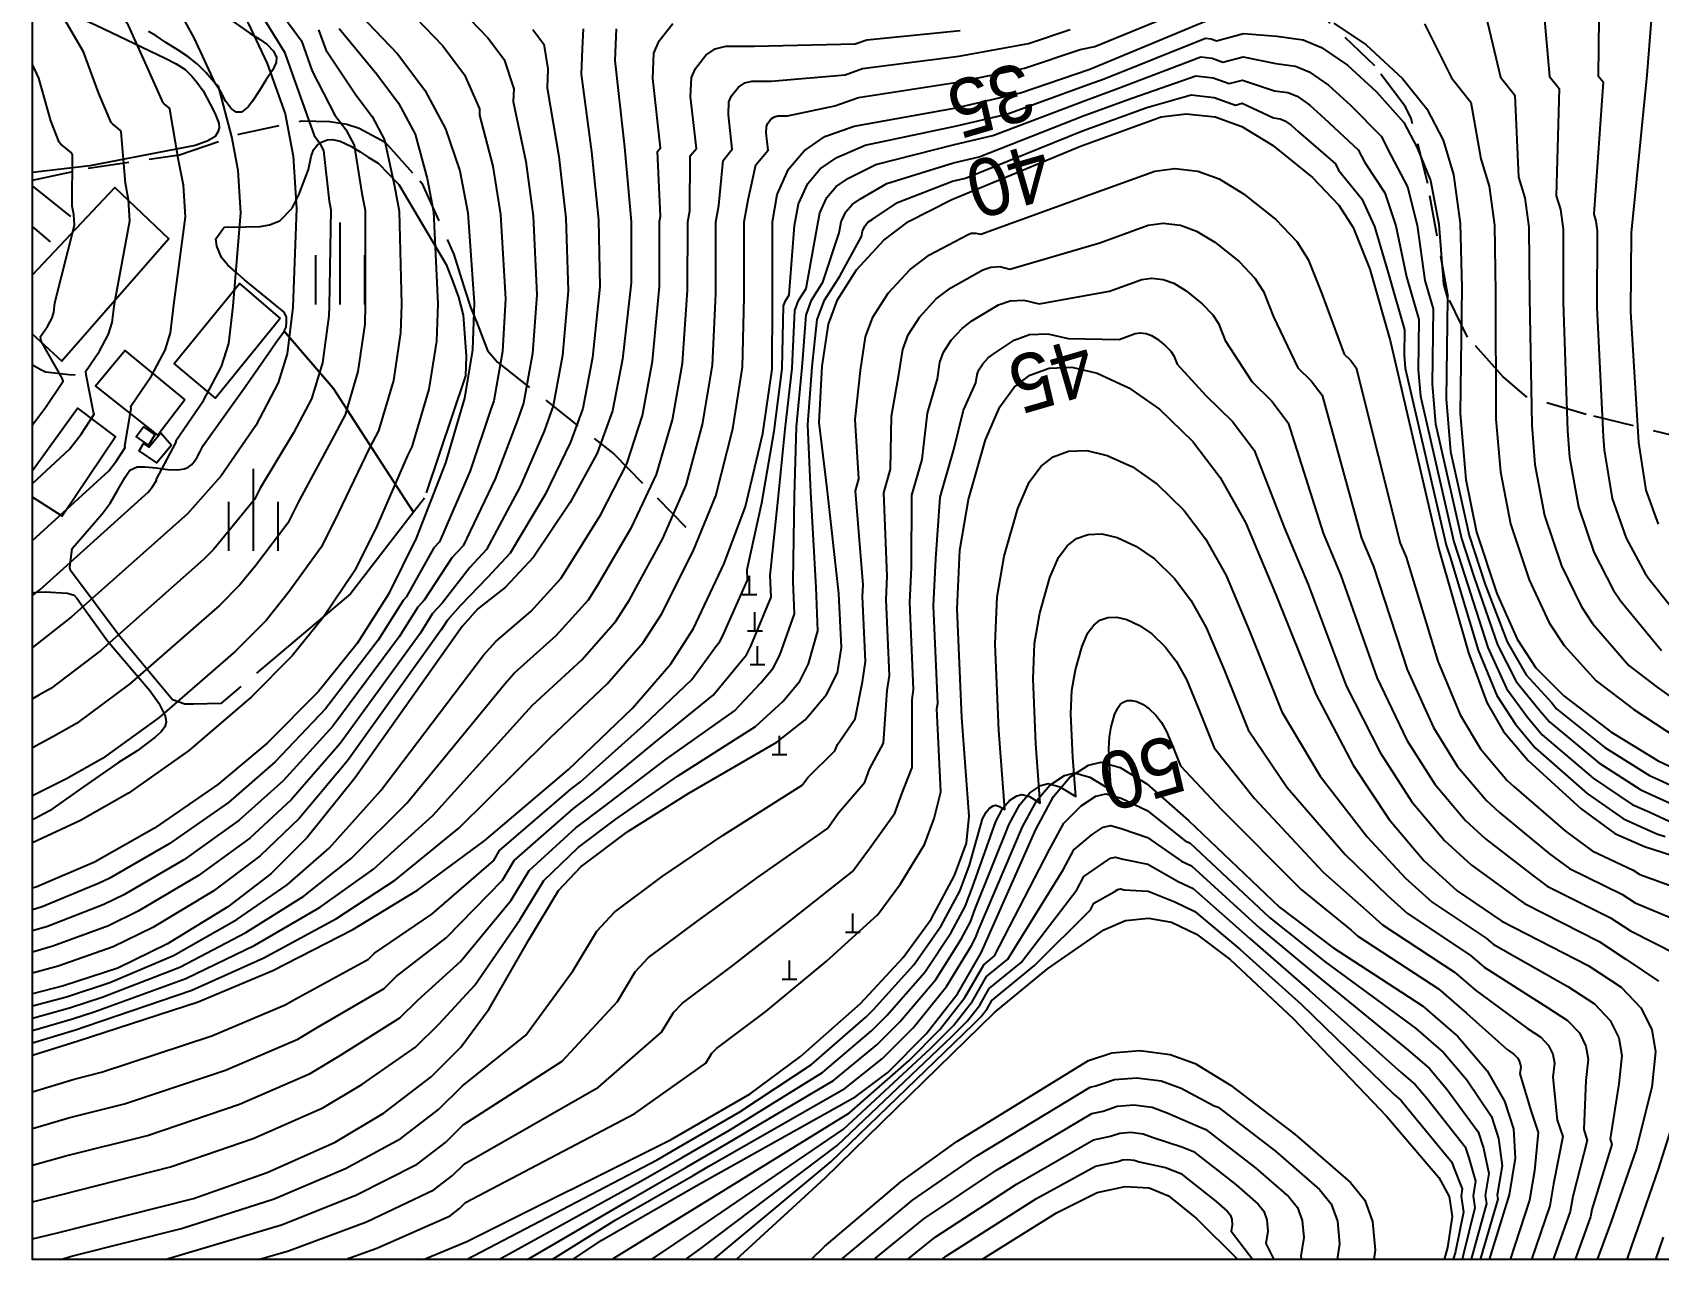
# Model space of a CAD drawing. Header units: millimetres. Extents: x 1017314 to 1767314, y 895264 to 1556514.
# Drawn here: x 1017314 to 1215245, y 895264 to 1044572 of the extents above; entities that cross this region are included whole.
import ezdxf
from ezdxf.enums import TextEntityAlignment as Align

# ---------------------------------------------------------------- set-up
doc = ezdxf.new("R2010")
doc.units = ezdxf.units.MM
doc.header["$LTSCALE"] = 1000
doc.linetypes.add('15M2P5', pattern=[17.5, 15, -2.5])
doc.linetypes.add('5M2P5', pattern=[7.5, 5, -2.5])
for name, color, linetype in [('A0013110', 1, 'Continuous'), ('A0013117', 1, 'Continuous'), ('A0023119', 1, '5M2P5'), ('B0014111', 7, 'Continuous'), ('B0014112', 7, 'Continuous'), ('C0285311', 7, 'Continuous'), ('D0015112', 3, '15M2P5'), ('D0015212', 3, 'Continuous'), ('F0017111', 30, 'Continuous'), ('F0017114', 7, 'Continuous'), ('F0017131', 7, 'Continuous'), ('등1', 8, 'Continuous')]:
    doc.layers.add(name, color=color, linetype=linetype)
doc.styles.add('NGSW', font='H2GPRM.TTF')

# ---------------------------------------------------------------- blocks, each defined once
blk = doc.blocks.new('D0015212')
at = {"layer": 'D0015212', "color": 0}
for p, q in [((-0.077, -4.058), (-0.077, 5.942)), ((-3.077, -4.058), (-3.077, 1.942)), ((2.923, -4.058), (2.923, 1.942))]:
    blk.add_line(p, q, dxfattribs=at)
blk = doc.blocks.new('C0285311')
at = {"layer": 'C0285311', "color": 0}
for p, q in [((-0.024, 0.014), (-0.024, 7.514)), ((-3.024, 0.014), (2.976, 0.014))]:
    blk.add_line(p, q, dxfattribs=at)

msp = doc.modelspace()

# ---------------------------------------------------------------- linework, layer by layer
at = {"elevation": 0}
msp.add_lwpolyline([(1017314.291, 1345263.706), (1767314.291, 1345263.706), (1767314.291, 895263.706), (1017314.291, 895263.706)], close=True, dxfattribs=at)
at = {"layer": 'A0013110', "elevation": 0}
for points in [[(1017314.291, 1025889.457), (1017331.099, 1025877.623), (1021954.099, 1022173.623)], [(1019519.099, 1019098.623), (1017314.291, 1020969.926)]]:
    msp.add_lwpolyline(points, dxfattribs=at)
at = {"layer": 'A0013117', "elevation": 0}
msp.add_lwpolyline([(1017314.291, 1004129.894), (1017386.099, 1004075.623), (1018230.099, 1003597.623), (1018896.099, 1003282.623), (1021771.099, 1002945.623), (1022494.099, 1002901.623)], dxfattribs=at)
at = {"layer": 'A0023119', "elevation": 0}
for points in [[(1219514.099, 994944.623), (1206441.099, 998087.623), (1199175.099, 1000252.623), (1196313.099, 1002711.623), (1192016.099, 1007508.623), (1189628.099, 1012390.623), (1187163.099, 1026185.623), (1185151.099, 1034095.623), (1184465.099, 1035535.623), (1180710.099, 1040500.623), (1171502.099, 1049293.623)], [(1017314.291, 1026606.425), (1024106.099, 1028056.623), (1035223.099, 1029688.623), (1042444.099, 1032195.623), (1050097.099, 1033832.623), (1053504.099, 1033741.623), (1055579.099, 1033402.623), (1057095.099, 1032920.623), (1060245.099, 1031231.623), (1064474.099, 1026509.623), (1064720.099, 1026235.623), (1068605.099, 1017545.623), (1070000.099, 1013136.623), (1070650.099, 1011163.623), (1071543.099, 1008962.623), (1072039.099, 1007561.623), (1072715.099, 1005885.623), (1073900.099, 1004468.623), (1088069.099, 993289.623), (1097557.099, 983687.623)]]:
    msp.add_lwpolyline(points, dxfattribs=at)
at = {"layer": 'B0014111', "elevation": 0}
msp.add_lwpolyline([(1017314.291, 1015066.683), (1027340.099, 1025696.623), (1033910.099, 1019485.623), (1020864.099, 1004596.623), (1017314.291, 1007868.16)], dxfattribs=at)
at = {"layer": 'B0014112', "elevation": 0}
for points in [[(1047476.099, 1009763.623), (1039600.099, 1000088.623), (1034558.099, 1004280.623), (1042522.099, 1014016.623)], [(1035865.099, 999890.623), (1032581.099, 995568.623), (1024988.099, 1001574.623), (1028542.099, 1005883.623)], [(1032194.099, 995599.623), (1031416.099, 994357.623), (1029934.099, 995406.623), (1030807.099, 996579.623)], [(1034227.099, 994337.623), (1032462.099, 992218.623), (1030313.099, 993664.623), (1030842.099, 994564.623), (1031491.099, 994108.623), (1032953.099, 995863.623)]]:
    msp.add_lwpolyline(points, close=True, dxfattribs=at)
msp.add_lwpolyline([(1017314.291, 991282.834), (1022789.099, 998862.623), (1027424.099, 995360.623), (1020941.099, 985717.623), (1017314.291, 988039.086)], dxfattribs=at)
at = {"layer": 'D0015112', "elevation": 0}
for points in [[(1017314.291, 1048947.369), (1025059.099, 1045477.623), (1033475.099, 1041437.623), (1034816.099, 1040756.623), (1035893.099, 1040067.623), (1036713.099, 1039255.623), (1037302.099, 1038539.623), (1038096.099, 1037486.623), (1038956.099, 1035870.623), (1039514.099, 1034764.623), (1039990.099, 1033561.623), (1040019.099, 1032961.623), (1039872.099, 1032429.623), (1039513.099, 1031865.623), (1038573.099, 1031337.623), (1037103.099, 1030804.623), (1024271.099, 1028330.623), (1017314.291, 1027541.072)], [(1040911.099, 1046474.623), (1043753.099, 1044514.623), (1044938.099, 1043776.623), (1045870.099, 1043102.623), (1046618.099, 1042350.623), (1047019.099, 1041584.623), (1046971.099, 1040930.623), (1046550.099, 1040044.623), (1045697.099, 1038791.623), (1044943.099, 1037503.623), (1044103.099, 1036202.623), (1043563.099, 1035549.623), (1042750.099, 1034878.623), (1042123.099, 1034884.623), (1041511.099, 1035326.623), (1040857.099, 1036188.623), (1040245.099, 1037337.623), (1039425.099, 1038550.623), (1038401.099, 1039710.623), (1037386.099, 1040741.623), (1036227.099, 1041657.623), (1034909.099, 1042518.623), (1033556.099, 1043359.623), (1032355.099, 1044167.623), (1031422.099, 1044716.623)], [(1017314.291, 976378.48), (1017815.099, 976487.623), (1018864.099, 976508.623), (1021568.099, 976353.623), (1022389.099, 976096.623), (1022722.099, 975740.623), (1023467.099, 974639.623), (1026460.099, 970540.623), (1028268.099, 968406.623), (1031608.099, 964520.623), (1032679.099, 962954.623), (1033468.099, 961426.623), (1033568.099, 960650.623), (1033404.099, 960095.623), (1032961.099, 959475.623), (1032250.099, 958842.623), (1030040.099, 957164.623), (1027798.099, 955723.623), (1023509.099, 952787.623), (1019372.099, 949874.623), (1017537.099, 948885.623), (1017314.291, 948787.274)]]:
    msp.add_lwpolyline(points, dxfattribs=at)
for points in [[(1063702.099, 986187.623), (1053917.099, 1001284.623), (1047961.099, 1008238.623), (1048195.099, 1008720.623), (1048246.099, 1009340.623), (1048245.099, 1009939.623), (1047963.099, 1010548.623), (1043131.099, 1014460.623), (1042084.099, 1015405.623), (1041091.099, 1016253.623), (1040303.099, 1017203.623), (1039766.099, 1018559.623), (1039649.099, 1019446.623), (1040647.099, 1020878.623), (1043231.099, 1020908.623), (1045022.099, 1020964.623), (1046181.099, 1021160.623), (1047426.099, 1021644.623), (1048916.099, 1023205.623), (1049725.099, 1024801.623), (1050898.099, 1027890.623), (1051229.099, 1029480.623), (1051510.099, 1030291.623), (1051952.099, 1030869.623), (1052510.099, 1031227.623), (1053178.099, 1031532.623), (1053826.099, 1031571.623), (1054755.099, 1031340.623), (1056065.099, 1030728.623), (1057219.099, 1030063.623), (1058186.099, 1029388.623), (1059374.099, 1028663.623), (1061916.099, 1026093.623), (1067686.099, 1016326.623), (1068422.099, 1014341.623), (1069164.099, 1012353.623), (1069722.099, 1010169.623), (1070103.099, 1005195.623), (1070014.099, 1002785.623), (1065028.099, 987904.623)], [(1040224.099, 962936.623), (1036929.099, 962821.623), (1035844.099, 962840.623), (1034340.099, 963381.623), (1028054.099, 970924.623), (1021931.099, 979110.623), (1021845.099, 979457.623), (1022133.099, 981800.623), (1025799.099, 986021.623), (1026753.099, 987290.623), (1027665.099, 988826.623), (1028606.099, 990466.623), (1029161.099, 991319.623), (1030062.099, 991733.623), (1031035.099, 991720.623), (1032357.099, 991579.623), (1033761.099, 991393.623), (1034994.099, 991374.623), (1035781.099, 991467.623), (1036212.099, 991636.623), (1036659.099, 991957.623), (1037051.099, 992400.623), (1037368.099, 992906.623), (1037710.099, 993582.623), (1038091.099, 994298.623), (1043203.099, 1001436.623), (1046374.099, 1005998.623), (1047046.099, 1007007.623), (1047442.099, 1007550.623), (1047961.099, 1008238.623), (1053917.099, 1001284.623), (1063702.099, 986187.623), (1056042.099, 976267.623)]]:
    msp.add_lwpolyline(points, close=True, dxfattribs=at)
at = {"layer": 'F0017111'}
for points, elevation in [([(1017314.291, 1079067.986), (1021619.099, 1074308.623), (1039891.099, 1051862.623), (1042884.099, 1047165.623), (1045893.099, 1040813.623), (1048071.099, 1034662.623), (1049047.099, 1029546.623), (1049440.099, 1023139.623), (1048991.099, 1011152.623), (1048303.099, 1005468.623), (1047212.099, 1001961.623), (1044482.099, 996766.623), (1040262.099, 990645.623), (1036197.099, 986003.623), (1022049.099, 973464.623), (1017314.291, 969744.179)], 20000), ([(1215261.099, 984726.623), (1213744.099, 988896.623), (1212849.099, 994699.623), (1211869.099, 1010564.623), (1211973.099, 1020203.623), (1213878.099, 1039398.623), (1215183.099, 1055923.623)], 30000), ([(1017314.291, 920122.365), (1022888.099, 921879.623), (1037461.099, 926619.623), (1046552.099, 930414.623), (1056313.099, 935409.623), (1064175.099, 940188.623), (1072384.099, 946247.623), (1082569.099, 954878.623), (1090357.099, 962356.623), (1095006.099, 967761.623), (1097756.099, 972063.623), (1101504.099, 979952.623), (1104106.099, 986910.623), (1106211.099, 995785.623), (1107371.099, 1003606.623), (1107387.099, 1011891.623), (1107373.099, 1021543.623), (1107978.099, 1024851.623), (1109357.099, 1027938.623), (1111235.099, 1030180.623), (1113778.099, 1031901.623), (1117335.099, 1033170.623), (1129736.099, 1035388.623), (1137576.099, 1037240.623), (1146039.099, 1040102.623), (1160689.099, 1046193.623)], 35000), ([(1175744.099, 1045720.623), (1179657.099, 1043055.623), (1184080.099, 1038992.623), (1187028.099, 1035293.623), (1189041.099, 1031455.623), (1190287.099, 1027304.623), (1191098.099, 1021337.623), (1191295.099, 1013510.623), (1191115.099, 998207.623), (1191785.099, 990191.623), (1193106.099, 983761.623), (1195564.099, 976291.623), (1198025.099, 970745.623), (1200309.099, 967267.623), (1203717.099, 963857.623), (1209440.099, 959457.623), (1215208.099, 955934.623), (1221094.099, 953200.623)], 35000), ([(1088370.099, 1045027.623), (1088217.099, 1041165.623), (1089386.099, 1030637.623), (1090200.099, 1021561.623), (1090183.099, 1014111.623), (1089141.099, 1004803.623), (1087897.099, 998526.623), (1086050.099, 993394.623), (1082756.099, 987392.623), (1078298.099, 980744.623), (1074888.099, 977058.623), (1071543.099, 974432.623), (1069609.099, 972278.623), (1056530.099, 953852.623), (1050743.099, 946618.623), (1046338.099, 942203.623), (1041087.099, 938172.623), (1033747.099, 933666.623), (1027697.099, 930722.623), (1021103.099, 928546.623), (1017314.291, 927584.462)], 30000), ([(1017314.291, 897758.252), (1020357.099, 898517.623), (1036926.099, 902682.623), (1045866.099, 905829.623), (1054168.099, 909543.623), (1060134.099, 913101.623), (1065862.099, 917502.623), (1069462.099, 921087.623), (1072922.099, 925747.623), (1077716.099, 934168.623), (1081333.099, 940168.623), (1084044.099, 943039.623), (1089763.099, 947359.623), (1097196.099, 951993.623), (1107923.099, 958207.623), (1111354.099, 960940.623), (1113962.099, 964018.623), (1115304.099, 966660.623), (1115776.099, 969738.623), (1115487.099, 976319.623), (1114034.099, 989066.623), (1113069.099, 997103.623), (1113427.099, 1003959.623), (1114196.099, 1009064.623), (1115315.099, 1012051.623), (1117635.099, 1015704.623), (1120963.099, 1019298.623), (1123949.099, 1021560.623), (1129216.099, 1024243.623), (1144888.099, 1030731.623), (1154702.099, 1034303.623), (1157758.099, 1034696.623), (1161264.099, 1034295.623), (1164509.099, 1033133.623), (1168240.099, 1030867.623), (1173130.099, 1026932.623), (1176336.099, 1023571.623), (1178073.099, 1020856.623), (1180110.099, 1015759.623), (1182576.099, 1007103.623), (1188485.099, 981814.623), (1192099.099, 969066.623), (1194360.099, 963060.623), (1196359.099, 959531.623), (1199363.099, 955966.623), (1205844.099, 950099.623), (1209917.099, 947120.623), (1213530.099, 945520.623), (1223899.099, 942197.623)], 40000), ([(1064923.707, 895263.706), (1070166.099, 897464.623), (1095042.099, 909859.623), (1104690.099, 915421.623), (1110804.099, 919972.623), (1118104.099, 926422.623), (1123287.099, 931993.623), (1126720.099, 936680.623), (1129547.099, 941978.623), (1131022.099, 945909.623), (1131341.099, 949226.623), (1130437.099, 961229.623), (1129892.099, 974445.623), (1130199.099, 981589.623), (1131266.099, 987753.623), (1133321.099, 994999.623), (1135052.099, 999018.623), (1136823.099, 1001415.623), (1138709.099, 1002863.623), (1141059.099, 1003731.623), (1143842.099, 1003838.623), (1146934.099, 1003106.623), (1150767.099, 1001338.623), (1154515.099, 998742.623), (1158572.099, 994789.623), (1161899.099, 990405.623), (1165027.099, 984845.623), (1168641.099, 976281.623), (1173516.099, 964069.623), (1178092.099, 955407.623), (1182445.099, 948820.623), (1186679.099, 943796.623), (1190732.099, 940140.623), (1196191.099, 936434.623), (1206672.099, 931056.623), (1210712.099, 928397.623), (1213105.099, 925888.623), (1214440.099, 923230.623), (1214871.099, 920546.623), (1214446.099, 916244.623), (1214007.693, 914502.438), (1212568.099, 908781.623), (1209454.099, 899778.623), (1207779.522, 895263.706)], 45000), ([(1102968.714, 895263.706), (1113760.099, 905160.623), (1134434.099, 925315.623), (1140888.099, 930630.623), (1147746.099, 935378.623), (1150352.099, 936526.623), (1153181.099, 936811.623), (1155972.099, 936328.623), (1159016.099, 934865.623), (1163101.099, 931769.623), (1170768.099, 924588.623), (1182182.099, 912644.623), (1188502.099, 905247.623), (1189755.099, 902916.623), (1190126.099, 900477.623), (1189577.099, 896735.623), (1189175.134, 895263.706)], 55000), ([(1112098.217, 895263.706), (1113733.099, 896841.623), (1123032.099, 904729.623), (1129828.099, 909614.623), (1145840.099, 919461.623), (1148712.099, 920423.623), (1152105.099, 920687.623), (1155802.099, 920225.623), (1158860.099, 919098.623), (1163157.099, 916469.623), (1171036.099, 910469.623), (1177747.099, 904636.623), (1179503.099, 902460.623), (1180440.099, 899864.623), (1180770.099, 896389.623), (1180590.554, 895263.706)], 60000), ([(1132874.458, 895263.706), (1141950.099, 900951.623), (1146913.099, 903397.623), (1150308.099, 904133.623), (1153232.099, 903962.623), (1155606.099, 903017.623), (1159002.099, 900264.623), (1164019.244, 895263.706)], 65000)]:
    msp.add_lwpolyline(points, dxfattribs=dict(at, elevation=elevation))
at = {"layer": 'F0017114'}
for points, elevation in [([(1017314.291, 1096907.46), (1031420.099, 1076972.623), (1040448.099, 1064737.623), (1047784.099, 1055900.623), (1056307.099, 1047645.623), (1061762.099, 1041982.623), (1065089.099, 1037569.623), (1067586.099, 1032848.623), (1069342.099, 1027729.623), (1070309.099, 1022637.623), (1071065.099, 1011661.623), (1070886.099, 1005969.623), (1069880.099, 1000083.623), (1067570.099, 992202.623), (1064004.099, 983045.623), (1060633.099, 976223.623), (1056828.099, 970225.623), (1052109.099, 964396.623), (1045884.099, 958113.623), (1039872.099, 953063.623), (1032146.099, 947735.623), (1024861.099, 943618.623), (1017837.099, 940607.623), (1017314.291, 940438.305)], 25000), ([(1083068.136, 895263.706), (1086551.099, 897574.623), (1098386.099, 904404.623), (1117526.099, 915083.623), (1121447.099, 918033.623), (1126096.099, 922712.623), (1129918.099, 927589.623), (1132786.099, 932592.623), (1139468.099, 947578.623), (1141611.099, 951598.623), (1143608.099, 953943.623), (1145841.099, 955409.623), (1147378.099, 955797.623), (1149696.099, 955118.623), (1152950.099, 953160.623), (1158018.099, 948681.623), (1169095.099, 938139.623), (1175623.099, 933207.623), (1186532.099, 926114.623), (1190811.099, 922415.623), (1194372.099, 918234.623), (1196499.099, 914527.623), (1197600.099, 911178.623), (1197817.099, 907602.623), (1197065.099, 903134.623), (1194642.249, 895263.706)], 50000)]:
    msp.add_lwpolyline(points, dxfattribs=dict(at, elevation=elevation))
at = {"layer": '등1'}
for points, elevation in [([(1017314.291, 982761.927), (1026613.499, 991236.823), (1027554.299, 992464.023), (1028611.899, 994082.823), (1028559.099, 994256.823), (1029314.099, 998838.423), (1029282.499, 999114.023), (1031814.499, 1002786.623), (1033452.499, 1005903.623), (1034107.099, 1008007.823), (1034519.899, 1011418.223), (1035924.099, 1022142.823), (1035688.299, 1025987.023), (1035102.699, 1029056.623), (1034037.899, 1035250.023), (1033969.899, 1035378.823), (1033323.899, 1035903.623), (1033232.299, 1036029.223), (1031209.699, 1040493.623), (1028979.499, 1045442.223), (1017314.291, 1062605.971)], 18000), ([(1208077.899, 1053350.023), (1207918.499, 1039317.423), (1208508.099, 1038577.623), (1207386.699, 1022454.023), (1207635.899, 1021623.823), (1207798.099, 1020430.423), (1207754.299, 1011153.823), (1208502.299, 995401.223), (1208636.299, 993798.023), (1209616.499, 987869.623), (1211321.699, 983039.623), (1213636.299, 978760.023), (1214093.099, 978064.423), (1219553.099, 971222.423)], 31000), ([(1017314.291, 989675.125), (1021821.699, 993853.423), (1023232.899, 995694.223), (1024819.299, 998122.423), (1024740.099, 998383.423), (1023840.099, 1002934.823), (1023792.699, 1003348.223), (1025480.699, 1005796.623), (1026572.699, 1007874.623), (1027009.099, 1009277.423), (1027284.299, 1011551.023), (1029166.099, 1021644.423), (1029008.899, 1024207.223), (1028618.499, 1026253.623), (1028110.299, 1032468.223), (1028008.299, 1032661.423), (1027039.299, 1033448.623), (1026901.899, 1033637.023), (1025372.499, 1037157.623), (1023523.699, 1042232.023), (1017314.291, 1052882.336)], 17000), ([(1044844.099, 1050659.623), (1050058.699, 1043546.423), (1051365.499, 1039855.823), (1054133.099, 1034521.023), (1055463.899, 1032755.823), (1056462.699, 1030867.423), (1057400.899, 1024975.623), (1057787.699, 1022938.823), (1057820.699, 1011356.223), (1057749.099, 1009079.423), (1056933.899, 1003314.623), (1055355.299, 998058.023), (1053717.299, 994941.023), (1049758.899, 987605.623), (1048410.499, 984876.823), (1044449.499, 979692.423), (1042561.899, 977360.823), (1040071.899, 974847.623), (1029178.299, 965304.223), (1022682.299, 960497.023), (1019768.299, 958850.223), (1017314.291, 957507.171)], 22000), ([(1200972.699, 1050776.423), (1201958.899, 1039236.223), (1203138.099, 1037756.623), (1202800.299, 1024704.423), (1203298.699, 1023044.023), (1203623.099, 1020657.223), (1203639.499, 1011743.023), (1204155.499, 996102.823), (1204423.499, 992896.423), (1205488.899, 986842.623), (1207382.299, 981352.623), (1209733.499, 976756.423), (1210647.099, 975365.223), (1215594.099, 969381.223)], 32000), ([(1043864.099, 1048912.623), (1047975.899, 1042180.023), (1049718.299, 1037259.223), (1051590.099, 1032033.823), (1052255.499, 1031151.223), (1052754.899, 1030207.023), (1053420.499, 1024057.623), (1053613.899, 1023039.223), (1053405.899, 1011254.423), (1053370.099, 1010116.023), (1052618.499, 1004391.623), (1051283.699, 1000009.823), (1049099.699, 995853.823), (1045010.499, 989125.623), (1044336.299, 987761.223), (1040323.299, 982848.023), (1039379.499, 981682.223), (1038134.499, 980425.623), (1025613.699, 969384.423), (1019527.699, 964750.823), (1018070.699, 963927.423), (1017314.291, 963483.606)], 21000), ([(1017314.291, 976065.544), (1018188.699, 976752.623), (1031405.299, 988620.223), (1031875.699, 989233.823), (1032404.499, 990043.223), (1032378.099, 990130.223), (1034788.099, 994742.023), (1034772.299, 994879.823), (1038148.299, 999776.623), (1040332.299, 1003932.623), (1041205.099, 1006738.223), (1041755.499, 1011285.423), (1042682.099, 1022641.223), (1042367.699, 1027766.823), (1041586.899, 1031859.623), (1039965.499, 1038031.823), (1039931.499, 1038096.223), (1039608.499, 1038358.623), (1039562.699, 1038421.423), (1037046.899, 1043829.623), (1034435.299, 1048652.423)], 19000), ([(1017314.291, 921642.548), (1022531.099, 923213.023), (1023849.899, 923648.223), (1036718.299, 928029.023), (1045459.099, 931966.223), (1054318.099, 936768.423), (1061488.699, 941474.623), (1069213.299, 947768.623), (1079977.099, 958358.623), (1080363.899, 958789.423), (1087263.299, 965297.023), (1091664.499, 970358.223), (1093864.499, 973799.823), (1097754.499, 981440.623), (1100494.899, 988207.423), (1102548.299, 996333.823), (1103725.099, 1003846.023), (1103946.299, 1012335.623), (1103938.499, 1021547.223), (1104422.499, 1024193.623), (1105362.899, 1028478.423), (1106865.299, 1030272.023), (1106631.499, 1032377.623), (1106662.099, 1033150.023), (1106824.299, 1033523.023), (1107245.499, 1034055.023), (1107631.499, 1034320.823), (1108055.099, 1034423.223), (1109224.499, 1034421.423), (1114999.699, 1035666.223), (1117845.299, 1036681.423), (1129909.699, 1038535.223), (1138064.699, 1040235.223), (1144835.099, 1042524.823), (1146641.699, 1042877.623), (1159322.299, 1048064.023)], 34000), ([(1062881.899, 1047495.023), (1067245.899, 1042964.623), (1069907.499, 1039434.223), (1071742.899, 1035284.423), (1071712.299, 1034512.023), (1073350.899, 1028311.223), (1074287.299, 1022422.423), (1074888.699, 1012151.623), (1074537.099, 1005736.423), (1073483.499, 999772.223), (1073114.099, 998745.823), (1070607.299, 991240.623), (1066862.899, 982585.423), (1066180.899, 981848.223), (1062815.099, 975865.423), (1062428.299, 975434.623), (1059384.299, 970636.223), (1052993.299, 962287.823), (1046855.899, 955814.623), (1041165.299, 950891.623), (1033934.299, 945823.023), (1026638.299, 941628.223), (1025428.299, 941039.423), (1018490.299, 938195.423), (1017314.291, 937830.833)], 26000), ([(1069456.699, 1047344.423), (1072729.699, 1043946.623), (1074725.899, 1041298.823), (1075899.699, 1037720.223), (1075838.499, 1036175.423), (1077359.699, 1028892.823), (1078265.499, 1022207.223), (1078712.299, 1012641.623), (1078188.099, 1005503.223), (1077086.899, 999460.823), (1076348.099, 997408.023), (1073644.499, 990278.623), (1069721.699, 982125.223), (1068357.699, 980650.823), (1064997.099, 975507.223), (1064223.499, 974645.623), (1061940.499, 971046.823), (1053877.499, 960179.023), (1047827.699, 953515.623), (1042458.499, 948719.623), (1035722.499, 943910.423), (1028415.499, 939637.823), (1025995.499, 938460.223), (1019143.499, 935783.223), (1017314.291, 935241.569)], 27000), ([(1193867.499, 1048202.823), (1195999.299, 1039155.023), (1197768.099, 1036935.623), (1198213.899, 1026954.823), (1198961.499, 1024464.223), (1199448.099, 1020884.023), (1199524.699, 1012332.223), (1199808.699, 996804.423), (1200210.699, 991994.823), (1201361.299, 985815.623), (1203442.899, 979665.623), (1205830.699, 974752.823), (1207201.099, 972666.023), (1211635.099, 967540.023), (1215068.899, 964900.023), (1219688.499, 961613.423)], 33000), ([(1017314.291, 926116.828), (1021460.099, 927213.223), (1026735.299, 928954.023), (1034489.899, 932257.223), (1042180.099, 936621.023), (1048333.099, 940844.823), (1053429.499, 945332.623), (1059700.899, 952331.623), (1072201.099, 968798.623), (1073748.299, 970521.823), (1077981.899, 974118.223), (1081639.699, 978148.023), (1082189.699, 979008.423), (1086505.699, 985904.623), (1089661.299, 992097.823), (1091559.899, 997978.423), (1092787.099, 1004564.223), (1093623.899, 1013667.623), (1093634.699, 1021558.023), (1093755.699, 1022219.623), (1093380.299, 1030097.823), (1093755.899, 1030546.223), (1092820.699, 1038968.623), (1092943.099, 1042058.223), (1093591.899, 1043550.223), (1095276.699, 1045678.223)], 31000), ([(1186762.299, 1045629.223), (1190039.699, 1039073.823), (1192398.099, 1036114.623), (1193627.499, 1029205.223), (1194624.299, 1025884.423), (1195273.099, 1021110.823), (1195409.899, 1012921.423), (1195461.899, 997506.023), (1195997.899, 991093.223), (1197233.699, 984788.623), (1199503.499, 977978.623), (1201927.899, 972749.223), (1203755.099, 969966.823), (1207676.099, 965698.823), (1212254.499, 962178.823), (1217448.299, 958774.023)], 34000), ([(1054659.899, 1045049.023), (1059219.099, 1039495.423), (1061880.699, 1035965.023), (1063878.299, 1032188.223), (1065361.699, 1026811.623), (1066135.299, 1022738.023), (1066650.299, 1011559.823), (1066507.099, 1007006.223), (1065564.699, 1001160.623), (1063498.499, 994154.423), (1062952.499, 993115.423), (1059255.699, 984565.623), (1056558.899, 979108.023), (1052701.899, 973381.223), (1048926.699, 968718.023), (1043946.699, 963691.623), (1036307.499, 957143.823), (1028991.499, 951989.423), (1023163.499, 948695.823), (1017314.291, 945956.905)], 24000), ([(1084362.699, 1045028.023), (1084213.299, 1042591.823), (1084090.899, 1039502.223), (1085377.299, 1030056.023), (1086221.899, 1021776.823), (1086359.499, 1013621.623), (1085490.099, 1005036.823), (1084293.699, 998838.023), (1082816.099, 994732.423), (1079718.899, 988354.623), (1075439.299, 981204.823), (1072711.299, 978256.023), (1069361.099, 974790.823), (1067813.899, 973067.623), (1067052.899, 971868.023), (1055645.899, 955961.423), (1049771.299, 948917.623), (1045044.899, 944375.623), (1039298.899, 940085.223), (1031969.899, 935657.023), (1027129.899, 933301.823), (1020449.899, 930958.823), (1017314.291, 930118.24)], 29000), ([(1017314.291, 923147.246), (1022174.099, 924546.423), (1024811.699, 925416.823), (1035975.499, 929438.423), (1044366.099, 933517.823), (1052323.099, 938127.223), (1058802.299, 942760.623), (1066042.499, 949289.623), (1077385.099, 961838.623), (1078158.699, 962700.223), (1084169.499, 968237.423), (1088322.899, 972954.823), (1089972.899, 975536.023), (1094004.899, 982928.623), (1096883.699, 989504.223), (1098885.499, 996882.023), (1100079.099, 1004085.423), (1100505.499, 1012779.623), (1100503.899, 1021550.823), (1100866.899, 1023535.623), (1101368.699, 1029018.223), (1102495.499, 1030363.423), (1102027.899, 1034574.623), (1102089.099, 1036119.423), (1102413.499, 1036865.423), (1103255.899, 1037929.423), (1104027.899, 1038461.023), (1104875.099, 1038665.823), (1107213.899, 1038662.223), (1116221.299, 1039430.823), (1118355.499, 1040192.223), (1130083.299, 1041681.823), (1138553.299, 1043229.823), (1143631.099, 1044947.023)], 33000), ([(1078213.499, 1044928.623), (1079544.299, 1043163.423), (1080056.499, 1040156.023), (1079964.699, 1037838.823), (1081368.499, 1029474.423), (1082243.699, 1021992.023), (1082535.899, 1013131.623), (1081839.099, 1005270.023), (1080690.299, 999149.423), (1079582.099, 996070.223), (1076681.699, 989316.623), (1072580.499, 981665.023), (1070534.499, 979453.423), (1067179.099, 975149.023), (1066018.699, 973856.623), (1064496.699, 971457.423), (1054761.699, 958070.223), (1048799.499, 951216.623), (1043751.699, 946547.623), (1037510.699, 941997.823), (1030192.699, 937647.423), (1026562.699, 935881.023), (1019796.699, 933371.023), (1017314.291, 932670.658)], 28000), ([(1052141.499, 1044912.823), (1053012.699, 1042452.423), (1056676.099, 1037008.223), (1058672.299, 1034360.423), (1060170.499, 1031527.823), (1061381.299, 1025893.623), (1061961.499, 1022838.423), (1062235.499, 1011458.023), (1062128.099, 1008042.823), (1061249.299, 1002237.623), (1059426.899, 996106.223), (1058334.899, 994028.223), (1054507.299, 986085.623), (1052484.699, 981992.423), (1048575.699, 976536.823), (1045744.299, 973039.423), (1042009.299, 969269.623), (1032742.899, 961224.023), (1025836.899, 956243.223), (1021465.899, 953773.023), (1017314.291, 951664.864)], 23000), ([(1017314.291, 924638.18), (1021817.099, 925879.823), (1025773.499, 927185.423), (1035232.699, 930847.823), (1043273.099, 935069.423), (1050328.099, 939486.023), (1056115.899, 944046.623), (1062871.699, 950810.623), (1074793.099, 965318.623), (1075953.499, 966611.023), (1081075.699, 971177.823), (1084981.299, 975551.423), (1086081.299, 977272.223), (1090255.299, 984416.623), (1093272.499, 990801.023), (1095222.699, 997430.223), (1096433.099, 1004324.823), (1097064.699, 1013223.623), (1097069.299, 1021554.423), (1097311.299, 1022877.623), (1097374.499, 1029558.023), (1098125.699, 1030454.823), (1097424.299, 1036771.623), (1097516.099, 1039088.823), (1098002.699, 1040207.823), (1099266.299, 1041803.823), (1100424.299, 1042601.223), (1101695.099, 1042908.423), (1105203.299, 1042903.023), (1117442.899, 1043195.423), (1118865.699, 1043703.023), (1130256.899, 1044828.423)], 32000), ([(1017314.291, 915676.894), (1022381.899, 917207.223), (1025695.699, 918040.223), (1039142.099, 922461.623), (1048075.299, 926240.423), (1049268.499, 926952.023), (1058222.899, 931828.223), (1058942.899, 932545.223), (1065924.499, 937300.423), (1073450.499, 943831.823), (1074173.899, 945031.823), (1082864.099, 952510.823), (1084007.899, 953374.823), (1091724.899, 960284.023), (1097589.499, 965850.823), (1100475.699, 969839.023), (1100997.299, 970454.623), (1101265.699, 970983.023), (1104358.499, 977909.823), (1104300.699, 979226.023), (1106091.699, 987341.823), (1107582.699, 996049.223), (1108582.299, 1003677.223), (1108748.899, 1011326.223), (1108972.699, 1011923.623), (1109436.699, 1012654.223), (1110091.099, 1021094.623), (1110575.099, 1023741.023), (1111678.299, 1026210.623), (1113180.699, 1028004.223), (1115215.099, 1029381.023), (1118657.899, 1030848.623), (1129632.099, 1033159.623), (1135904.099, 1034641.223), (1145808.899, 1038228.423), (1147771.699, 1038942.823), (1160102.899, 1043894.223), (1160804.099, 1043814.023), (1161453.099, 1043581.623), (1164729.099, 1044445.623), (1168779.299, 1044110.823), (1171999.299, 1043696.423), (1174243.299, 1042750.023), (1177373.699, 1040618.023), (1180912.099, 1037367.623), (1184248.499, 1033621.423), (1185858.899, 1030551.023), (1187496.899, 1026558.023), (1188493.099, 1021241.423), (1189058.099, 1013960.423), (1189551.299, 1012229.223), (1189407.299, 999986.823), (1189943.299, 993574.023), (1192181.899, 983372.223), (1194148.299, 977396.223), (1196839.899, 970409.823), (1199119.299, 966426.223), (1202245.499, 962992.423), (1202846.299, 962279.423), (1208720.899, 957586.023), (1214149.899, 954171.823), (1214872.499, 953851.823), (1219581.299, 951664.623)], 36000), ([(1017314.291, 911217.633), (1021875.699, 912534.823), (1028503.299, 914200.823), (1040823.099, 918303.623), (1049598.499, 922066.223), (1051984.899, 923489.423), (1060132.699, 928246.823), (1061572.699, 929680.823), (1067673.899, 934412.223), (1074516.899, 941416.023), (1075963.699, 943816.023), (1083159.099, 950143.023), (1085446.699, 951871.023), (1093092.699, 958211.423), (1100172.899, 963940.023), (1103195.299, 967614.423), (1104238.499, 968845.623), (1104775.299, 969902.423), (1107212.899, 975867.023), (1107097.299, 978499.423), (1108077.299, 987773.023), (1108954.299, 996312.823), (1109793.499, 1003747.823), (1110110.699, 1010760.823), (1110558.299, 1011955.623), (1111486.299, 1013416.823), (1112809.099, 1020645.623), (1113172.099, 1022630.423), (1113999.499, 1024482.623), (1115126.299, 1025827.823), (1116652.099, 1026860.423), (1119980.699, 1028526.623), (1129528.099, 1030930.623), (1134232.099, 1032041.823), (1145578.699, 1036354.223), (1149504.299, 1037783.023), (1159516.699, 1041594.823), (1160919.099, 1041434.423), (1162217.099, 1040969.623), (1164674.099, 1041617.623), (1168644.499, 1040800.023), (1171059.499, 1040489.223), (1172742.499, 1039779.423), (1175090.299, 1038180.423), (1177744.099, 1035742.623), (1181468.899, 1031949.223), (1182676.699, 1029646.423), (1184706.699, 1025811.423), (1185888.099, 1021145.223), (1186821.099, 1014410.223), (1187807.499, 1010947.823), (1187699.499, 1001766.023), (1188101.499, 996956.423), (1191257.699, 982982.823), (1192732.499, 978500.823), (1195654.699, 970074.023), (1197929.499, 965584.823), (1200773.899, 962127.223), (1201975.499, 960701.223), (1208001.699, 955714.423), (1213091.699, 952409.023), (1214536.899, 951769.023), (1218068.499, 950128.623)], 37000), ([(1017314.291, 996840.99), (1018911.499, 998924.423), (1021026.699, 1002162.023), (1020921.099, 1002510.023), (1018366.099, 1007031.223), (1018302.899, 1007582.423), (1019146.899, 1008806.623), (1019692.899, 1009845.623), (1019911.099, 1010547.023), (1020048.699, 1011683.823), (1022408.099, 1021146.023), (1022329.499, 1022427.423), (1022134.299, 1023450.623), (1022182.699, 1029686.423), (1022046.699, 1029944.023), (1020754.699, 1030993.623), (1020571.499, 1031244.823), (1019535.299, 1033821.623), (1018067.899, 1039021.823), (1017314.291, 1040683.959)], 16000), ([(1017314.291, 906744.697), (1021369.499, 907862.423), (1031310.899, 910361.423), (1042504.099, 914145.623), (1051121.699, 917892.023), (1054701.299, 920026.823), (1062042.499, 924665.423), (1064202.499, 926816.423), (1069423.299, 931524.023), (1075583.299, 939000.223), (1077753.499, 942600.223), (1083454.099, 947775.223), (1086885.499, 950367.223), (1094460.499, 956138.823), (1102756.299, 962029.223), (1105914.899, 965389.823), (1107479.699, 967236.623), (1108284.899, 968821.823), (1110067.299, 973824.223), (1109893.899, 977772.823), (1110062.899, 988204.223), (1110325.899, 996576.423), (1111004.699, 1003818.423), (1111472.499, 1010195.423), (1112143.899, 1011987.623), (1113535.899, 1014179.423), (1115527.099, 1020196.623), (1115769.099, 1021519.823), (1116320.699, 1022754.623), (1117071.899, 1023651.423), (1118089.099, 1024339.823), (1121303.499, 1026204.623), (1129424.099, 1028701.623), (1132560.099, 1029442.423), (1145348.499, 1034480.023), (1151236.899, 1036623.223), (1158930.499, 1039295.423), (1161034.099, 1039054.823), (1162981.099, 1038357.623), (1164619.099, 1038789.623), (1168509.699, 1037489.223), (1170119.699, 1037282.023), (1171241.699, 1036808.823), (1172806.899, 1035742.823), (1174576.099, 1034117.623), (1178689.299, 1030277.023), (1179494.499, 1028741.823), (1181916.499, 1025064.823), (1183283.099, 1021049.023), (1184584.099, 1014860.023), (1186063.699, 1009666.423), (1185991.699, 1003545.223), (1186259.699, 1000338.823), (1190333.499, 982593.423), (1191316.699, 979605.423), (1194469.499, 969738.223), (1196739.699, 964743.423), (1199302.299, 961262.023), (1201104.699, 959123.023), (1207282.499, 953842.823), (1212033.499, 950646.223), (1214201.299, 949686.223), (1216555.699, 948592.623)], 38000), ([(1017314.291, 902258.199), (1020863.299, 903190.023), (1034118.499, 906522.023), (1044185.099, 909987.623), (1052644.899, 913717.823), (1057417.699, 916564.223), (1063952.299, 921084.023), (1066832.299, 923952.023), (1071172.699, 928635.823), (1076649.699, 936584.423), (1079543.299, 941384.423), (1083749.099, 945407.423), (1088324.299, 948863.423), (1095828.299, 954066.223), (1105339.699, 960118.423), (1108634.499, 963165.223), (1110720.899, 965627.623), (1111794.499, 967741.223), (1112921.699, 971781.423), (1112690.499, 977046.223), (1112048.499, 988635.423), (1111697.499, 996840.023), (1112215.899, 1003889.023), (1112834.299, 1009630.023), (1113729.499, 1012019.623), (1115585.499, 1014942.023), (1118245.099, 1019747.623), (1118366.099, 1020409.223), (1118641.899, 1021026.623), (1119017.499, 1021475.023), (1119526.099, 1021819.223), (1122626.299, 1023882.623), (1129320.099, 1026472.623), (1130888.099, 1026843.023), (1145118.299, 1032605.823), (1152969.499, 1035463.423), (1158344.299, 1036996.023), (1161149.099, 1036675.223), (1163745.099, 1035745.623), (1164564.099, 1035961.623), (1168374.899, 1034178.423), (1169179.899, 1034074.823), (1169740.899, 1033838.223), (1170523.499, 1033305.223), (1171408.099, 1032492.623), (1175909.699, 1028604.823), (1176312.299, 1027837.223), (1179126.299, 1024318.223), (1180678.099, 1020952.823), (1182347.099, 1015309.823), (1184319.899, 1008385.023), (1184283.899, 1005324.423), (1184417.899, 1003721.223), (1189409.299, 982204.023), (1189900.899, 980710.023), (1193284.299, 969402.423), (1195549.899, 963902.023), (1197830.699, 960396.823), (1200233.899, 957544.823), (1206563.299, 951971.223), (1210975.299, 948883.423), (1213865.699, 947603.423), (1215042.899, 947056.623), (1216077.499, 946747.023)], 39000), ([(1020709.805, 895263.706), (1022209.699, 895715.223), (1035464.899, 899047.223), (1046738.499, 902652.423), (1055429.299, 906314.023), (1062140.499, 909974.223), (1066722.899, 913495.023), (1069602.899, 916363.023), (1077346.099, 922570.023), (1083110.899, 930419.223), (1086004.499, 935219.223), (1088173.299, 937516.023), (1093971.299, 941882.223), (1101377.699, 946879.423), (1110995.899, 952964.823), (1111682.499, 953902.223), (1114992.699, 957148.223), (1115287.699, 957934.423), (1117437.899, 961060.223), (1118330.699, 965574.423), (1118708.299, 968036.823), (1118368.099, 975944.823), (1118429.499, 977373.623), (1117480.499, 988804.023), (1117891.499, 990253.223), (1117465.699, 997486.623), (1118106.299, 1003450.823), (1118721.499, 1007534.823), (1119616.699, 1009924.423), (1121472.699, 1012846.823), (1124135.099, 1015722.023), (1126523.899, 1017531.623), (1131114.699, 1019967.623), (1131584.699, 1020141.223), (1132141.299, 1020162.623), (1132759.699, 1020016.223), (1146063.899, 1024853.023), (1153915.099, 1027710.623), (1156359.899, 1028025.023), (1159164.699, 1027704.223), (1161760.699, 1026774.623), (1164745.499, 1024961.823), (1168657.499, 1021813.823), (1171222.299, 1019125.023), (1172611.899, 1016953.023), (1174241.499, 1012875.423), (1176963.899, 1005431.423), (1177775.299, 1004640.823), (1178440.699, 1003764.023), (1183793.499, 982420.823), (1184516.299, 980708.023), (1188382.499, 968067.223), (1191106.499, 961530.023), (1193576.299, 957389.423), (1196826.299, 953532.623), (1197636.899, 952801.423), (1203913.499, 947366.623), (1207171.899, 944983.423), (1212158.499, 942627.823), (1212966.499, 942096.023), (1221740.299, 938935.823)], 41000), ([(1033414.465, 895263.706), (1034003.699, 895411.823), (1047610.899, 899475.223), (1056690.499, 903084.423), (1064146.899, 906846.823), (1067583.699, 909487.423), (1069743.699, 911638.423), (1081770.099, 919392.423), (1088505.699, 926669.823), (1090675.899, 930269.823), (1092302.499, 931992.423), (1098179.499, 936404.823), (1105559.299, 941765.223), (1114068.699, 947722.023), (1115441.899, 949596.823), (1118631.299, 953355.823), (1119221.299, 954928.223), (1120913.699, 958101.823), (1121357.299, 964488.223), (1121640.499, 966335.023), (1121249.099, 975570.023), (1121371.899, 978427.623), (1120926.899, 988541.423), (1121748.899, 991439.823), (1121862.299, 997869.623), (1122785.499, 1002942.023), (1123246.899, 1006005.023), (1123918.299, 1007797.223), (1125310.299, 1009989.023), (1127307.099, 1012145.423), (1129098.699, 1013502.623), (1133013.299, 1015691.623), (1133953.299, 1016038.823), (1135066.499, 1016081.623), (1136303.299, 1015788.823), (1147239.699, 1018974.423), (1153128.099, 1021117.623), (1154961.699, 1021353.423), (1157065.299, 1021112.823), (1159012.299, 1020415.623), (1161250.899, 1019056.023), (1164184.899, 1016695.023), (1166108.499, 1014678.423), (1167150.699, 1013049.423), (1168372.899, 1009991.223), (1171351.699, 1003759.223), (1172974.499, 1002178.023), (1174305.299, 1000424.423), (1179101.899, 983027.023), (1180547.499, 979601.423), (1184665.899, 967067.823), (1187852.899, 959999.423), (1190793.499, 955247.223), (1194289.499, 951098.623), (1195910.699, 949636.223), (1201982.899, 944633.623), (1204426.699, 942846.223), (1210786.899, 939735.023), (1212402.899, 938671.423), (1219581.499, 935674.023)], 42000), ([(1044836.836, 895263.706), (1048483.299, 896298.023), (1057951.699, 899854.823), (1066153.299, 903719.423), (1068444.499, 905479.823), (1069884.499, 906913.823), (1086194.099, 916214.823), (1093900.499, 922920.423), (1095347.299, 925320.423), (1096431.699, 926468.823), (1102387.699, 930927.423), (1109740.899, 936651.023), (1117141.499, 942479.223), (1119201.299, 945291.423), (1122269.899, 949563.423), (1123154.899, 951922.023), (1124389.499, 955143.423), (1124383.899, 963402.023), (1124572.699, 964633.223), (1124130.099, 975195.223), (1124314.299, 979481.623), (1124373.299, 988278.823), (1125606.299, 992626.423), (1126258.899, 998252.623), (1127464.699, 1002433.223), (1127772.299, 1004475.223), (1128219.899, 1005670.023), (1129147.899, 1007131.223), (1130479.099, 1008568.823), (1131673.499, 1009473.623), (1134911.899, 1011415.623), (1136321.899, 1011936.423), (1137991.699, 1012000.623), (1139846.899, 1011561.423), (1148415.499, 1013095.823), (1152341.099, 1014524.623), (1153563.499, 1014681.823), (1154965.899, 1014521.423), (1156263.899, 1014056.623), (1157756.299, 1013150.223), (1159712.299, 1011576.223), (1160994.699, 1010231.823), (1161689.499, 1009145.823), (1162504.299, 1007107.023), (1165739.499, 1002087.023), (1168173.699, 999715.223), (1170169.899, 997084.823), (1174410.299, 983633.223), (1176578.699, 978494.823), (1180949.299, 966068.423), (1184599.299, 958468.823), (1188010.699, 953105.023), (1191752.699, 948664.623), (1194184.499, 946471.023), (1200052.299, 941900.623), (1201681.499, 940709.023), (1209415.299, 936842.223), (1211839.299, 935246.823), (1217422.699, 932412.223)], 43000), ([(1055383.214, 895263.706), (1059212.899, 896625.223), (1068159.699, 900592.023), (1069305.299, 901472.223), (1070025.299, 902189.223), (1090618.099, 913037.223), (1099295.299, 919171.023), (1100018.699, 920371.023), (1100560.899, 920945.223), (1106595.899, 925450.023), (1113922.499, 931536.823), (1120214.299, 937236.423), (1122960.699, 940986.023), (1125908.499, 945771.023), (1127088.499, 948915.823), (1127865.299, 952185.023), (1127410.499, 962315.823), (1127504.899, 962931.423), (1127011.099, 974820.423), (1127256.699, 980535.623), (1127819.699, 988016.223), (1129463.699, 993813.023), (1130655.499, 998635.623), (1132143.899, 1001924.423), (1132297.699, 1002945.423), (1132521.499, 1003542.823), (1132985.499, 1004273.423), (1133651.099, 1004992.223), (1134248.299, 1005444.623), (1136810.499, 1007139.623), (1138690.499, 1007834.023), (1140916.899, 1007919.623), (1143390.499, 1007334.023), (1149591.299, 1007217.223), (1151554.099, 1007931.623), (1152165.299, 1008010.223), (1152866.499, 1007930.023), (1153515.499, 1007697.623), (1154261.699, 1007244.423), (1155239.699, 1006457.423), (1155880.899, 1005785.223), (1156228.299, 1005242.223), (1156635.699, 1004222.823), (1160127.299, 1000414.823), (1163372.899, 997252.423), (1166034.499, 993745.223), (1169718.699, 984239.423), (1172609.899, 977388.223), (1177232.699, 965069.023), (1181345.699, 956938.223), (1185227.899, 950962.823), (1189215.899, 946230.623), (1192458.299, 943305.823), (1198121.699, 939167.623), (1198936.299, 938571.823), (1208043.699, 933949.423), (1211275.699, 931822.223), (1215263.899, 929150.423)], 44000), ([(1070129.192, 895263.706), (1093343.899, 907402.623), (1095710.899, 908768.623), (1103429.299, 913218.223), (1112148.499, 918994.823), (1118772.699, 924744.823), (1119702.499, 925680.623), (1124613.299, 931112.823), (1127933.299, 935863.023), (1130194.899, 940101.423), (1131374.899, 943246.223), (1132966.499, 948897.023), (1133395.099, 949701.023), (1133794.499, 950170.023), (1134241.099, 950463.223), (1134548.499, 950540.823), (1135012.099, 950405.023), (1135662.899, 950013.423), (1134939.699, 959615.823), (1134503.699, 970188.623), (1134749.299, 975903.823), (1135602.899, 980835.023), (1137246.899, 986631.823), (1138631.699, 989847.023), (1140048.499, 991764.623), (1141557.299, 992923.023), (1143437.299, 993617.423), (1145663.699, 993703.023), (1148137.299, 993117.423), (1151203.699, 991703.023), (1154202.099, 989626.223), (1157447.699, 986463.823), (1160109.299, 982956.623), (1162611.699, 978508.623), (1165502.899, 971657.423), (1169402.899, 961887.823), (1174077.299, 954062.423), (1179775.099, 946684.423), (1184467.899, 941678.823), (1187710.299, 938754.023), (1194259.299, 934370.623), (1195115.099, 933630.823), (1204212.099, 928492.223), (1207444.099, 926365.023), (1209358.499, 924357.823), (1210426.499, 922231.423), (1210771.299, 920084.223), (1210431.299, 916642.623), (1209354.299, 909930.823), (1209574.499, 909261.023), (1207126.699, 901343.423), (1206976.299, 900449.823), (1205091.109, 895263.706)], 46000), ([(1074070.145, 895263.706), (1091645.699, 904945.623), (1096379.699, 907677.623), (1102168.499, 911014.823), (1113492.899, 918017.023), (1119441.299, 923067.023), (1121300.899, 924938.623), (1125939.499, 930232.023), (1129146.499, 935045.423), (1130842.699, 938224.223), (1131727.699, 940582.823), (1134591.899, 948567.423), (1135449.099, 950175.423), (1136247.899, 951113.423), (1137141.099, 951699.823), (1137755.899, 951855.023), (1138683.099, 951583.423), (1139984.699, 950800.223), (1139442.299, 958002.023), (1139115.299, 965931.623), (1139299.499, 970218.023), (1139939.699, 973916.423), (1141172.699, 978264.023), (1142211.299, 980675.423), (1143273.899, 982113.623), (1144405.499, 982982.423), (1145815.499, 983503.223), (1147485.299, 983567.423), (1149340.499, 983128.223), (1151640.299, 982067.423), (1153889.099, 980509.823), (1156323.299, 978138.023), (1158319.499, 975507.623), (1160196.299, 972171.623), (1162364.699, 967033.223), (1165289.699, 959706.023), (1170062.499, 952717.223), (1177105.099, 944548.223), (1182256.699, 939561.023), (1184688.499, 937367.423), (1192327.499, 932306.623), (1194039.099, 930827.023), (1201752.099, 925927.823), (1204176.099, 924332.423), (1205611.899, 922827.023), (1206412.899, 921232.223), (1206671.499, 919621.823), (1206416.499, 917040.623), (1206140.499, 911080.023), (1206580.899, 909740.423), (1204799.299, 902908.223), (1204498.499, 901121.023), (1202422.617, 895263.706)], 47000), ([(1077553.441, 895263.706), (1089947.499, 902488.623), (1097048.499, 906586.623), (1100907.699, 908811.423), (1114837.299, 917039.223), (1120109.899, 921389.223), (1122899.299, 924196.623), (1127265.699, 929351.223), (1130359.699, 934227.823), (1131490.499, 936347.023), (1132080.499, 937919.423), (1136217.299, 948237.823), (1137503.099, 950649.823), (1138701.299, 952056.823), (1140041.099, 952936.423), (1140963.299, 953169.223), (1142354.099, 952761.823), (1144306.499, 951587.023), (1143944.899, 956388.223), (1143726.899, 961674.623), (1143849.699, 964532.223), (1144276.499, 966997.823), (1145098.499, 969896.223), (1145790.899, 971503.823), (1146499.299, 972462.623), (1147253.699, 973041.823), (1148193.699, 973389.023), (1149306.899, 973431.823), (1150543.699, 973139.023), (1152076.899, 972431.823), (1153576.099, 971393.423), (1155198.899, 969812.223), (1156529.699, 968058.623), (1157780.899, 965834.623), (1159226.499, 962409.023), (1161176.499, 957524.223), (1166047.699, 951372.023), (1174435.099, 942412.023), (1180045.499, 937443.223), (1181666.699, 935980.823), (1190395.699, 930242.623), (1192963.099, 928023.223), (1199292.099, 923363.423), (1200908.099, 922299.823), (1201865.299, 921296.223), (1202399.299, 920233.023), (1202571.699, 919159.423), (1202401.699, 917438.623), (1202926.699, 912229.223), (1203587.299, 910219.823), (1202471.899, 904473.023), (1202020.699, 901792.223), (1199781.847, 895263.706)], 48000), ([(1080559.629, 895263.706), (1088249.299, 900031.623), (1097717.299, 905495.623), (1099646.899, 906608.023), (1116181.699, 916061.423), (1120778.499, 919711.423), (1124497.699, 923454.623), (1128591.899, 928470.423), (1131572.899, 933410.223), (1132138.299, 934469.823), (1132433.299, 935256.023), (1137842.699, 947908.223), (1139557.099, 951124.223), (1141154.699, 953000.223), (1142941.099, 954173.023), (1144170.699, 954483.423), (1146025.099, 953940.223), (1148628.299, 952373.823), (1148447.499, 954774.423), (1148338.499, 957417.623), (1148399.899, 958846.423), (1148613.299, 960079.223), (1149024.299, 961528.423), (1149370.499, 962332.223), (1149724.699, 962811.623), (1150101.899, 963101.223), (1150571.899, 963274.823), (1151128.499, 963296.223), (1151746.899, 963149.823), (1152513.499, 962796.223), (1153263.099, 962277.023), (1154074.499, 961486.423), (1154739.899, 960609.623), (1155365.499, 959497.623), (1156088.299, 957784.823), (1157063.299, 955342.423), (1162032.899, 950026.823), (1171765.099, 940275.823), (1177834.299, 935325.423), (1178644.899, 934594.223), (1188463.899, 928178.623), (1191887.099, 925219.423), (1196832.099, 920799.023), (1197640.099, 920267.223), (1198118.699, 919765.423), (1198385.699, 919233.823), (1198471.899, 918697.023), (1198386.899, 917836.623), (1199712.899, 913378.423), (1200593.699, 910699.223), (1200144.499, 906037.823), (1199542.899, 902463.423), (1197181.288, 895263.706)], 49000), ([(1087878.145, 895263.706), (1088093.299, 895414.623), (1098435.099, 901780.823), (1116772.899, 913099.023), (1124044.499, 919490.023), (1127763.699, 923233.223), (1130821.299, 927134.823), (1133115.699, 931137.223), (1134406.499, 932200.223), (1141123.699, 945138.623), (1142838.099, 948354.623), (1144956.899, 950460.223), (1146743.299, 951633.023), (1147972.899, 951943.423), (1149827.299, 951400.223), (1152996.299, 949890.823), (1157608.899, 946211.023), (1158217.699, 945918.423), (1167896.299, 936865.623), (1174652.099, 931483.823), (1185662.099, 923420.623), (1189085.299, 920461.423), (1191934.099, 917116.623), (1194899.699, 912671.623), (1195780.499, 909992.423), (1196204.699, 906665.423), (1195603.099, 903091.023), (1195677.299, 902603.223), (1193531.419, 895263.706)], 51000), ([(1092647.421, 895263.706), (1098484.099, 899157.023), (1116019.699, 911114.423), (1126641.899, 920946.423), (1129431.299, 923753.823), (1131724.499, 926680.023), (1133445.299, 929681.823), (1136026.899, 931807.823), (1142779.299, 942698.623), (1144065.099, 945110.623), (1146305.699, 946976.823), (1147645.499, 947856.423), (1148567.699, 948089.223), (1149958.499, 947681.823), (1153042.499, 946621.023), (1157199.699, 943740.423), (1158417.299, 943155.223), (1166697.499, 935591.623), (1173681.099, 929760.023), (1184792.099, 920726.623), (1187359.499, 918507.223), (1189496.099, 915998.623), (1193300.299, 910815.623), (1193960.899, 908806.223), (1194592.299, 905728.223), (1194141.099, 903047.423), (1194289.499, 902071.823), (1192440.899, 895283.023), (1192434.783, 895263.706)], 52000), ([(1096816.148, 895263.706), (1098533.099, 896533.223), (1115266.499, 909129.823), (1129239.299, 922402.823), (1131098.899, 924274.423), (1132627.699, 926225.223), (1133774.899, 928226.423), (1137647.299, 931415.423), (1144434.899, 940258.623), (1145292.099, 941866.623), (1147654.499, 943493.423), (1148547.699, 944079.823), (1149162.499, 944235.023), (1150089.699, 943963.423), (1153088.699, 943351.223), (1156790.499, 941269.823), (1158616.899, 940392.023), (1165498.699, 934317.623), (1172710.099, 928036.223), (1183922.099, 918032.623), (1185633.699, 916553.023), (1187058.099, 914880.623), (1191700.899, 908959.623), (1192141.299, 907620.023), (1192979.899, 904791.023), (1192679.099, 903003.823), (1192901.699, 901540.423), (1191486.299, 895767.223), (1191333.18, 895263.706)], 53000), ([(1100212.174, 895263.706), (1114513.299, 907145.223), (1131836.699, 923859.223), (1132766.499, 924795.023), (1133530.899, 925770.423), (1134104.499, 926771.023), (1139267.699, 931023.023), (1146090.499, 937818.623), (1146519.099, 938622.623), (1149003.299, 940010.023), (1149449.899, 940303.223), (1149757.299, 940380.823), (1150220.899, 940245.023), (1153134.899, 940081.423), (1156381.299, 938799.223), (1158816.499, 937628.823), (1164299.899, 933043.623), (1171739.099, 926312.423), (1183052.099, 915338.623), (1183907.899, 914598.823), (1184620.099, 913762.623), (1190101.499, 907103.623), (1190321.699, 906433.823), (1191367.499, 903853.823), (1191217.099, 902960.223), (1191513.899, 901009.023), (1190531.699, 896251.423), (1190245.519, 895263.706)], 54000), ([(1115796.332, 895263.706), (1115894.699, 895362.023), (1124422.299, 902474.023), (1132252.499, 907882.023), (1146054.699, 916248.823), (1146733.699, 916396.023), (1149031.299, 917165.623), (1151745.699, 917376.823), (1154703.299, 917007.223), (1157149.699, 916105.623), (1161172.099, 913968.223), (1161646.899, 913779.223), (1168629.299, 908428.623), (1173998.099, 903762.223), (1175402.899, 902021.423), (1176152.499, 899944.623), (1176416.499, 897164.623), (1176113.368, 895263.706)], 61000), ([(1119747.193, 895263.706), (1125812.499, 900218.423), (1134676.899, 906149.423), (1146269.299, 913036.023), (1147627.299, 913330.423), (1149350.499, 913907.623), (1151386.299, 914066.023), (1153604.499, 913788.823), (1155439.299, 913112.623), (1159187.099, 911466.823), (1160136.699, 911088.823), (1166222.499, 906387.623), (1170249.099, 902887.823), (1171302.699, 901582.223), (1171864.899, 900024.623), (1172062.899, 897939.623), (1171697.499, 895648.223), (1171790.353, 895263.706)], 62000), ([(1217496.004, 913441.393), (1215204.099, 906249.423), (1212635.699, 898870.023), (1211969.099, 896927.823), (1211382.077, 895263.706)], 44000), ([(1123811.909, 895263.706), (1127202.699, 897962.823), (1137101.299, 904416.823), (1146483.899, 909823.223), (1148520.899, 910264.823), (1149669.699, 910649.623), (1151026.899, 910755.223), (1152505.699, 910570.423), (1153728.899, 910119.623), (1157202.099, 908965.423), (1158626.499, 908398.423), (1163815.699, 904346.623), (1166500.099, 902013.423), (1167202.499, 901143.023), (1167577.299, 900104.623), (1167709.299, 898714.623), (1167465.699, 897187.023), (1168440.341, 895263.706)], 63000), ([(1128016.864, 895263.706), (1128592.899, 895707.223), (1139525.699, 902684.223), (1146698.499, 906610.423), (1149414.499, 907199.223), (1149988.899, 907391.623), (1150667.499, 907444.423), (1151406.899, 907352.023), (1152018.499, 907126.623), (1155217.099, 906464.023), (1157116.299, 905708.023), (1161408.899, 902305.623), (1162751.099, 901139.023), (1163102.299, 900703.823), (1163289.699, 900184.623), (1163355.699, 899489.623), (1163233.899, 898725.823), (1165866.574, 895263.706)], 64000), ([(1215817.299, 897961.423), (1214891.391, 895263.706)], 43000)]:
    msp.add_lwpolyline(points, dxfattribs=dict(at, elevation=elevation))

# ---------------------------------------------------------------- block references
at = {"layer": 'C0285311', "xscale": 300, "yscale": 300, "zscale": 300}
for p in [(1104613.299, 976199.423, 0), (1105263.299, 971767.423, 0), (1105580.299, 967659.423, 0), (1108263.299, 956713.423, 0), (1117186.299, 935101.423, 0), (1109458.299, 929375.423, 0)]:
    msp.add_blockref('C0285311', p, dxfattribs=at)
at = {"layer": 'D0015212', "xscale": 1000, "yscale": 1000, "zscale": 1000}
for p in [(1054860.099, 1015518.623, 0), (1044286.099, 985539.623, 0)]:
    msp.add_blockref('D0015212', p, dxfattribs=at)

# ---------------------------------------------------------------- texts
at = {"layer": 'F0017131', "style": 'NGSW'}
for s, p in [('35', (1128140.506, 1038256.295, 0)), ('40', (1130342.717, 1028490.338, 0)), ('45', (1135575.793, 1004756.229, 0)), ('50', (1146477.497, 956384.428, 0))]:
    msp.add_text(s, height=7000, rotation=196.22789978, dxfattribs=at).set_placement(p, align=Align.RIGHT)

doc.saveas('drawing.dxf')
